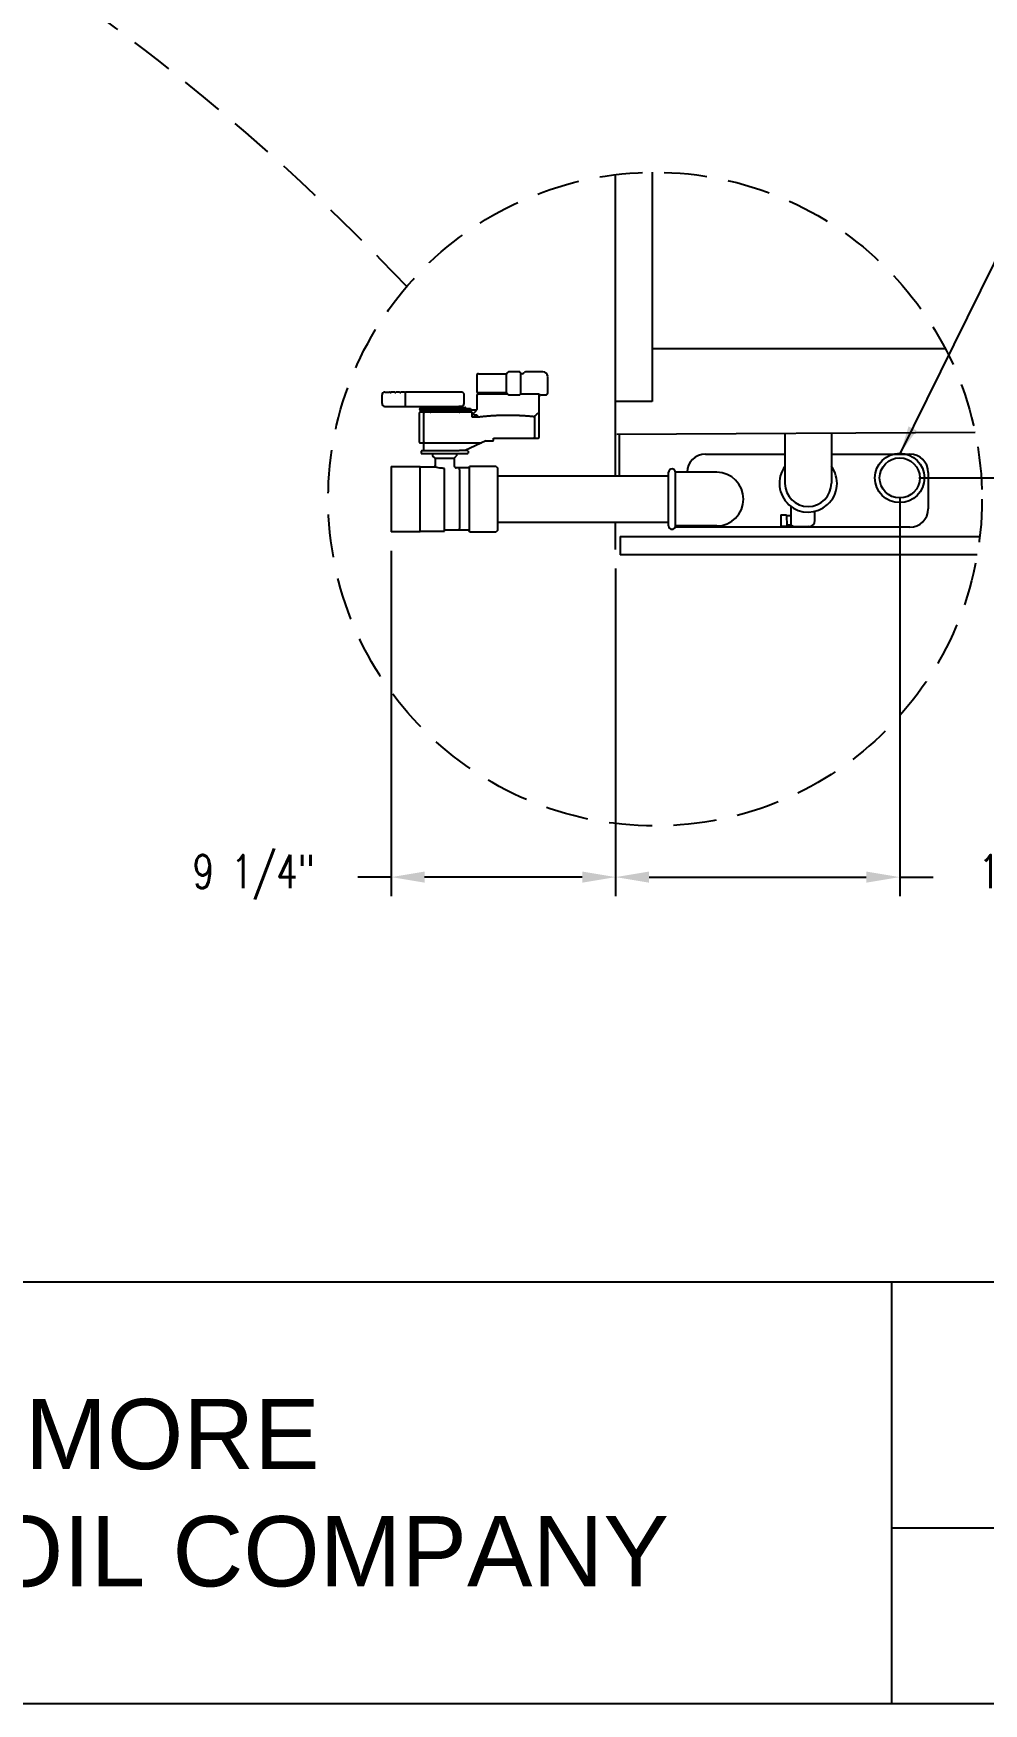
# Model space of a CAD drawing. Header units: millimetres. Extents: x 16200 to 32328, y 18593 to 29476.
# Drawn here: x 16613.2 to 16753.4, y 18593.2 to 18839.7 of the extents above; entities that cross this region are included whole.
import ezdxf
from ezdxf.enums import TextEntityAlignment as Align

# ---------------------------------------------------------------- set-up
doc = ezdxf.new("R2010")
doc.units = ezdxf.units.MM
doc.header["$LTSCALE"] = 5
doc.linetypes.add('HIDDEN', pattern=[9.525, 6.35, -3.175])
doc.layers.add('RECIRCULATION-CONTROL', color=3, linetype='Continuous')
doc.layers.add('TEXT', color=4, linetype='Continuous')
doc.styles.add('BAC', font='swissk.ttf')
doc.styles.add('BACtblk', font='swisscl.ttf')
doc.styles.add('BACtblkBold', font='swissck.ttf')
doc.styles.add('SUBMITTAL', font='romans.shx', dxfattribs={"width": 0.75})
doc.dimstyles.new('SUBMITTAL', dxfattribs={"dimtxt": 0.09375, "dimasz": 0.09375, "dimexe": 0.03125, "dimexo": 0.0625, "dimgap": 0.0625, "dimtad": 0, "dimdec": 4, "dimzin": 4, "dimdsep": 46, "dimlunit": 4, "dimtxsty": 'SUBMITTAL', "dimcen": 0.09375, "dimclre": 6, "dimadec": 0, "dimazin": 0, "dimtfac": 1, "dimtdec": 0, "dimtofl": 0, "dimtmove": 0, "dimatfit": 3, "dimfxl": 0, "dimfrac": 2, "dimtolj": 1, "dimtzin": 4, "dimarcsym": 0})

# ---------------------------------------------------------------- blocks, each defined once
blk = doc.blocks.new('BORDER')
blk.add_line((0, 0), (1, 0))
blk = doc.blocks.new('*D40')
at = {"layer": 'RECIRCULATION-CONTROL', "color": 3, "lineweight": -2}
for p, q in [((16787.93, 18778.99), (16787.93, 18783.92)), ((16787.93, 18757.81), (16787.93, 18752.88))]:
    blk.add_line(p, q, dxfattribs=at)
at = {"layer": 'RECIRCULATION-CONTROL', "color": 6, "lineweight": -2}
for p, q in [((16743.84, 18774.06), (16790.75, 18774.06)), ((16755.27, 18762.74), (16790.75, 18762.74))]:
    blk.add_line(p, q, dxfattribs=at)
at = {"layer": 'RECIRCULATION-CONTROL', "color": 3}
for points in [[(16787.11, 18778.99), (16788.75, 18778.99), (16787.93, 18774.06)], [(16787.11, 18757.81), (16788.75, 18757.81), (16787.93, 18762.74)]]:
    blk.add_solid(points, dxfattribs=at)
at = {"layer": 'RECIRCULATION-CONTROL', "color": 3, "insert": (16787.93, 18737.53), "char_height": 4.929, "attachment_point": 5, "rotation": 90, "style": 'SUBMITTAL'}
blk.add_mtext('\\A1;3 1/8"', dxfattribs=at)
blk = doc.blocks.new('*D41')
at = {"layer": 'RECIRCULATION-CONTROL', "color": 6, "lineweight": -2}
for p, q in [((16741.02, 18771.25), (16741.02, 18712.34)), ((16699.11, 18760.69), (16699.11, 18712.34))]:
    blk.add_line(p, q, dxfattribs=at)
at = {"layer": 'RECIRCULATION-CONTROL', "color": 3, "lineweight": -2}
for p, q in [((16704.04, 18715.16), (16736.09, 18715.16)), ((16741.02, 18715.16), (16745.95, 18715.16))]:
    blk.add_line(p, q, dxfattribs=at)
at = {"layer": 'RECIRCULATION-CONTROL', "color": 3}
for points in [[(16704.04, 18715.98), (16704.04, 18714.34), (16699.11, 18715.16)], [(16736.09, 18715.98), (16736.09, 18714.34), (16741.02, 18715.16)]]:
    blk.add_solid(points, dxfattribs=at)
at = {"layer": 'RECIRCULATION-CONTROL', "color": 3, "insert": (16763.29, 18715.16), "char_height": 4.9294, "attachment_point": 5, "style": 'SUBMITTAL'}
blk.add_mtext('\\A1;11 5/8"', dxfattribs=at)
blk = doc.blocks.new('*D42')
at = {"layer": 'RECIRCULATION-CONTROL', "color": 6, "lineweight": -2}
for p, q in [((16666, 18763.3), (16666, 18712.34)), ((16699.11, 18760.69), (16699.11, 18712.34))]:
    blk.add_line(p, q, dxfattribs=at)
at = {"layer": 'RECIRCULATION-CONTROL', "color": 3, "lineweight": -2}
for p, q in [((16666, 18715.16), (16661.07, 18715.16)), ((16694.18, 18715.16), (16670.93, 18715.16))]:
    blk.add_line(p, q, dxfattribs=at)
at = {"layer": 'RECIRCULATION-CONTROL', "color": 3}
for points in [[(16670.93, 18715.98), (16670.93, 18714.34), (16666, 18715.16)], [(16694.18, 18715.98), (16694.18, 18714.34), (16699.11, 18715.16)]]:
    blk.add_solid(points, dxfattribs=at)
at = {"layer": 'RECIRCULATION-CONTROL', "color": 3, "insert": (16645.72, 18715.16), "char_height": 4.929, "attachment_point": 5, "style": 'SUBMITTAL'}
blk.add_mtext('\\A1;9 1/4"', dxfattribs=at)
blk = doc.blocks.new('bacstblk')
for p, q in [((0, 0.75), (10, 0.75)), ((6.5, 0.75), (6.5, 0)), ((6.5, 0.3125), (10, 0.3125))]:
    blk.add_line(p, q)
at = {"layer": 'TEXT', "color": 150, "style": 'BAC'}
for s, p in [('BALTIMORE', (4.4744, 0.4169)), ('AIRCOIL COMPANY', (4.4744, 0.2084))]:
    blk.add_text(s, height=0.125, dxfattribs=at).set_placement(p)
at = {"layer": 'TEXT', "color": 4, "style": 'BACtblkBold'}
for tag, p in [('DESC', (0.0625, 0.5312)), ('ORDER', (0.9643, 0.3438)), ('DATE', (0.5402, 0.0625))]:
    blk.add_attdef(tag, p, '', height=0.125, dxfattribs=at)
for tag, height, p in [('MODEL1', 0.1094, (8.25, 0.5715)), ('MODEL2', 0.1094, (8.25, 0.384)), ('DWGNUM', 0.1406, (8.0938, 0.0312))]:
    blk.add_attdef(tag, text='', height=height, dxfattribs=at).set_placement(p, align=Align.CENTER)
blk.add_attdef('REV', text='', height=0.1562, dxfattribs=at).set_placement((9.8438, 0.1562), align=Align.MIDDLE)
at = {"layer": 'TEXT', "color": 4, "style": 'BACtblk', "flags": 1}
blk.add_attdef('DWGBY', (2.0402, 0.0625), '', height=0.0938, dxfattribs=at)

msp = doc.modelspace()

# ---------------------------------------------------------------- linework, layer by layer
at = {"layer": 'RECIRCULATION-CONTROL'}
for p, q in [((16704.5076, 18819.1581), (16704.5076, 18785.3418)), ((16699.1076, 18763.5089), (16699.1076, 18818.8069)), ((16747.763, 18793.0942), (16704.5076, 18793.0942)), ((16678.8975, 18789.4341), (16683.0007, 18789.4341)), ((16683.0007, 18786.5994), (16683.0007, 18789.4341)), ((16684.8432, 18789.7175), (16683.4593, 18789.7175)), ((16685.1267, 18786.5994), (16685.1267, 18789.4341)), ((16685.3514, 18789.4341), (16685.1267, 18789.4341)), ((16688.3936, 18789.7175), (16685.8424, 18789.7175)), ((16678.6141, 18789.1506), (16678.6141, 18786.812)), ((16689.1022, 18786.5994), (16689.1022, 18789.0089)), ((16664.6534, 18785.0404), (16664.6534, 18786.316)), ((16665.0786, 18786.7412), (16665.7726, 18786.7412)), ((16665.0786, 18784.6152), (16676.3463, 18784.6152)), ((16665.8435, 18786.6703), (16665.8435, 18786.5994)), ((16665.9852, 18786.5994), (16665.8435, 18786.5994)), ((16665.9852, 18786.5994), (16665.9852, 18786.6703)), ((16666.4813, 18786.7412), (16666.0561, 18786.7412)), ((16666.5521, 18786.6703), (16666.5521, 18786.5994)), ((16666.6939, 18786.5994), (16666.5521, 18786.5994)), ((16666.6939, 18786.5994), (16666.6939, 18786.6703)), ((16667.1899, 18786.7412), (16666.7647, 18786.7412)), ((16667.2608, 18786.6703), (16667.2608, 18786.5994)), ((16667.4025, 18786.5994), (16667.2608, 18786.5994)), ((16667.4025, 18786.5994), (16667.4025, 18786.6703)), ((16667.8986, 18786.7412), (16667.4734, 18786.7412)), ((16667.9695, 18786.6703), (16667.9695, 18786.5994)), ((16668.0403, 18786.5994), (16667.9695, 18786.5994)), ((16668.1112, 18784.6152), (16668.1112, 18786.6703)), ((16676.4314, 18786.7326), (16668.1821, 18786.7412)), ((16672.1652, 18784.3317), (16672.1652, 18784.6152)), ((16676.424, 18784.5851), (16675.9766, 18784.5851)), ((16676.424, 18784.3403), (16676.424, 18784.5851)), ((16676.5386, 18784.4734), (16676.6695, 18784.4734)), ((16676.7687, 18784.4734), (16676.8996, 18784.4734)), ((16676.7715, 18785.0404), (16676.7715, 18786.316)), ((16678.6141, 18786.2451), (16678.6141, 18784.1363)), ((16678.7558, 18786.6116), (16678.7558, 18786.4455)), ((16678.8726, 18786.5994), (16678.8353, 18786.5994)), ((16678.8353, 18786.4577), (16678.8726, 18786.4577)), ((16683.0007, 18786.5994), (16679.3223, 18786.5994)), ((16679.3223, 18786.4577), (16683.0621, 18786.4577)), ((16683.4593, 18786.316), (16684.8432, 18786.316)), ((16685.0887, 18786.4577), (16687.8267, 18786.4577)), ((16687.8267, 18784.1363), (16687.8267, 18786.4577)), ((16688.1101, 18786.316), (16688.8188, 18786.316)), ((16704.5076, 18785.3418), (16699.1076, 18785.3418)), ((16670.1101, 18783.623), (16670.1101, 18779.3711)), ((16677.8467, 18783.7648), (16670.2518, 18783.7648)), ((16670.3106, 18784.3317), (16677.705, 18784.3317)), ((16677.5632, 18784.0482), (16670.3106, 18784.0482)), ((16670.8188, 18779.3711), (16670.8188, 18783.623)), ((16676.461, 18784.4026), (16676.4626, 18784.4026)), ((16676.5065, 18783.7648), (16676.5065, 18784.0482)), ((16676.7477, 18784.4026), (16676.6905, 18784.4026)), ((16676.9317, 18783.7648), (16676.9317, 18784.0482)), ((16676.9756, 18784.4026), (16676.9772, 18784.4026)), ((16677.6859, 18784.119), (16678.6133, 18784.119)), ((16677.705, 18784.3317), (16677.705, 18784.19)), ((16677.9054, 18783.623), (16677.9054, 18783.0561)), ((16677.9054, 18783.0561), (16678.6676, 18783.0561)), ((16678.1889, 18783.4813), (16677.9469, 18783.7233)), ((16678.118, 18783.5522), (16678.5518, 18783.986)), ((16678.1889, 18783.3396), (16678.1889, 18783.4813)), ((16678.695, 18783.3396), (16678.1889, 18783.3396)), ((16687.118, 18783.1358), (16687.118, 18780.0797)), ((16687.8267, 18780.0797), (16687.8267, 18783.7165)), ((16699.1076, 18784.4016), (16699.1076, 18784.4016)), ((16699.1076, 18783.4354), (16699.1076, 18783.4354)), ((16681.0866, 18779.938), (16687.6849, 18779.938)), ((16681.0866, 18779.6545), (16681.0866, 18779.938)), ((16752.1406, 18780.7737), (16699.2708, 18780.493)), ((16699.6713, 18774.3608), (16699.6713, 18780.4951)), ((16724.0962, 18780.6248), (16724.0962, 18773.2476)), ((16730.9417, 18780.6612), (16730.9417, 18773.2839)), ((16670.2518, 18779.2293), (16679.3448, 18779.2293)), ((16670.4285, 18778.0246), (16670.4285, 18777.6703)), ((16670.4285, 18777.6703), (16677.2728, 18777.6703)), ((16670.4993, 18778.0955), (16676.02, 18778.0955)), ((16670.8188, 18778.0955), (16670.8188, 18779.2293)), ((16672.1144, 18777.5994), (16672.0435, 18777.6703)), ((16672.1144, 18777.5994), (16672.1144, 18777.316)), ((16672.4687, 18776.9616), (16672.1144, 18777.316)), ((16675.3034, 18776.9616), (16675.6577, 18777.316)), ((16675.6577, 18777.5994), (16675.7286, 18777.6703)), ((16675.6577, 18777.5994), (16675.6577, 18777.316)), ((16677.2728, 18778.0955), (16676.06, 18778.0955)), ((16679.9527, 18779.5128), (16676.9133, 18778.0955)), ((16677.3436, 18778.0246), (16677.3436, 18777.7412)), ((16679.9527, 18779.5128), (16680.9448, 18779.5128)), ((16712.3613, 18777.5854), (16724.0962, 18777.5854)), ((16730.9417, 18777.5854), (16742.5113, 18777.5854)), ((16665.9999, 18775.7545), (16670.2518, 18775.7545)), ((16665.9999, 18775.7545), (16665.9999, 18766.1215)), ((16670.2518, 18775.6751), (16670.2518, 18775.7545)), ((16670.2518, 18775.686), (16672.4308, 18775.686)), ((16670.2518, 18766.404), (16670.2518, 18775.472)), ((16672.4687, 18776.9616), (16675.3034, 18776.9616)), ((16672.4687, 18776.9616), (16672.4687, 18775.8278)), ((16673.866, 18766.19), (16673.866, 18775.4679)), ((16675.3034, 18776.9616), (16675.3034, 18775.8278)), ((16677.4802, 18775.5443), (16675.5868, 18775.5443)), ((16676.0629, 18775.2608), (16676.0629, 18766.6152)), ((16677.4802, 18775.6554), (16677.5718, 18775.7545)), ((16677.4802, 18775.6554), (16677.4802, 18766.2207)), ((16681.4988, 18775.7545), (16677.5718, 18775.7545)), ((16707.9243, 18766.9837), (16707.9243, 18774.8923)), ((16714.0188, 18774.8923), (16707.9243, 18774.8923)), ((16745.2113, 18774.8854), (16745.2113, 18769.4854)), ((16725.02, 18767.0751), (16725.0053, 18769.8363)), ((16723.4855, 18768.5939), (16724.3359, 18768.5984)), ((16723.4855, 18768.5939), (16723.4942, 18766.9574)), ((16724.3359, 18768.5984), (16724.3446, 18766.9619)), ((16725.0125, 18768.4924), (16724.3365, 18768.4888)), ((16728.5213, 18767.8024), (16728.5143, 18769.1319)), ((16670.2518, 18766.1215), (16665.9999, 18766.1215)), ((16670.2518, 18766.201), (16670.3936, 18766.201)), ((16670.2518, 18766.1215), (16670.2518, 18766.201)), ((16670.2518, 18766.19), (16673.866, 18766.19)), ((16677.4802, 18766.3317), (16673.866, 18766.3317)), ((16677.5718, 18766.1215), (16677.4802, 18766.2207)), ((16677.5718, 18766.1215), (16681.4988, 18766.1215)), ((16699.7562, 18765.4354), (16699.7562, 18762.7354)), ((16699.7562, 18765.4354), (16752.8393, 18765.4354)), ((16714.0188, 18766.9837), (16707.9243, 18766.9837)), ((16742.5113, 18766.7854), (16707.9243, 18766.7854)), ((16723.4942, 18766.9574), (16724.3446, 18766.9619)), ((16725.02, 18767.0751), (16724.344, 18767.0715)), ((16725.02, 18767.0751), (16725.479, 18766.8649)), ((16727.605, 18766.8762), (16725.479, 18766.8649)), ((16752.4516, 18762.7354), (16699.7562, 18762.7354))]:
    msp.add_line(p, q, dxfattribs=at)
for radius in [3.6478, 2.9622]:
    msp.add_circle((16741.0188, 18774.0637), radius, dxfattribs=at)
at = {"layer": 'RECIRCULATION-CONTROL', "linetype": 'HIDDEN', "ltscale": 0.2}
msp.add_arc((16425.9362, 18572.7032), 333.8494, 43.450217, 73.465046, dxfattribs=at)
at = {"layer": 'RECIRCULATION-CONTROL'}
for centre, radius, start, end in [((16678.8975, 18789.1506), 0.2835, 90, 180), ((16684.8432, 18789.4341), 0.2835, 0, 90), ((16685.3514, 18789.7175), 0.2835, 270, 330), ((16685.8424, 18789.4341), 0.2835, 90, 150), ((16688.3936, 18789.0089), 0.7087, 5.109005, 90), ((16665.0786, 18786.316), 0.4252, 90, 180), ((16665.0786, 18785.0404), 0.4252, 180, 270), ((16665.7726, 18786.6703), 0.0709, 0, 90), ((16666.0561, 18786.6703), 0.0709, 90, 180), ((16666.4813, 18786.6703), 0.0709, 0, 90), ((16666.7647, 18786.6703), 0.0709, 90, 180), ((16667.1899, 18786.6703), 0.0709, 0, 90), ((16667.4734, 18786.6703), 0.0709, 90, 180), ((16667.8986, 18786.6703), 0.0709, 0, 90), ((16668.0403, 18786.6703), 0.0709, 270, 0), ((16668.1821, 18786.6703), 0.0709, 90, 177.616916), ((16676.1337, 18784.19), 0.4252, 90, 160.528779), ((16676.3463, 18785.0404), 0.4252, 270, 0), ((16676.3463, 18786.316), 0.4252, 0, 78.463041), ((16676.6695, 18784.4593), 0.0142, 0, 90), ((16676.7687, 18784.4593), 0.0142, 90, 180), ((16678.8267, 18786.812), 0.2126, 180, 264.780438), ((16678.8267, 18786.2451), 0.2126, 95.219562, 180), ((16684.8432, 18786.5994), 0.2835, 270, 0), ((16688.1101, 18786.0325), 0.2835, 90, 180), ((16688.8188, 18786.5994), 0.2835, 270, 0), ((16670.2518, 18783.623), 0.1417, 90, 180), ((16670.3106, 18784.19), 0.1417, 90, 270), ((16671.74, 18784.19), 0.4252, 270, 340.528779), ((16676.1337, 18784.19), 0.4252, 199.471221, 270), ((16676.3901, 18784.4026), 0.0709, 270, 0), ((16676.4531, 18784.4167), 0.0142, 339.832635, 350.272005), ((16676.6978, 18784.4167), 0.0142, 180, 270), ((16676.7403, 18784.4167), 0.0142, 270, 0), ((16676.985, 18784.4167), 0.0142, 189.727995, 200.167365), ((16677.048, 18784.4026), 0.0709, 180, 270), ((16677.5632, 18784.19), 0.1417, 270, 0), ((16677.8467, 18783.623), 0.1417, 45, 90), ((16678.0471, 18783.623), 0.1417, 135, 180), ((16678.4015, 18784.1363), 0.2126, 315, 0), ((16680.9448, 18779.6545), 0.1417, 270, 0), ((16687.6849, 18780.0797), 0.1417, 270, 0), ((16670.2518, 18779.3711), 0.1417, 180, 270), ((16670.4993, 18778.0246), 0.0709, 90, 180), ((16677.2728, 18778.0246), 0.0709, 0, 90), ((16677.2728, 18777.7412), 0.0709, 270, 0), ((16712.3613, 18774.8854), 2.7, 90, 179.852788), ((16742.5113, 18774.8854), 2.7, 0, 90), ((16672.1853, 18775.8278), 0.2835, 330, 0), ((16675.5868, 18775.8278), 0.2835, 180, 270), ((16707.4282, 18774.8923), 0.4961, 0, 180), ((16714.0188, 18770.938), 3.9543, 270, 90), ((16727.519, 18773.2657), 4.252, 143.91447, 36.693959), ((16727.519, 18773.2657), 3.4228, 180.304214, 0.304214), ((16727.6001, 18767.7975), 0.9213, 270.304214, 0.304214), ((16742.5113, 18769.4854), 2.7, 270, 0), ((16707.4282, 18766.9837), 0.4961, 180, 0)]:
    msp.add_arc(centre, radius, start, end, dxfattribs=at)
for centre, major_axis, ratio, start_param, end_param in [((16683.4593, 18789.4341), (-0.4587, 0), 0.61803399, 4.71238898, 6.28318531), ((16683.4593, 18786.5994), (-0.4587, 0), 0.61803399, 0, 1.57079633), ((16670.8775, 18783.623), (0, 0.1417), 0.41421356, 0, 1.57079633), ((16687.0593, 18780.0797), (0, -0.1417), 0.41421356, 0, 1.57079633), ((16670.8775, 18779.3711), (0, -0.1417), 0.41421356, 4.71238898, 6.28318531)]:
    msp.add_ellipse(centre, major_axis=major_axis, ratio=ratio, start_param=start_param, end_param=end_param, dxfattribs=at)
for points, knots in [([(16676.5386, 18784.4734), (16676.5319, 18784.4734), (16676.5253, 18784.4726), (16676.5124, 18784.469), (16676.5062, 18784.4664), (16676.4947, 18784.4594), (16676.4894, 18784.4551), (16676.4803, 18784.4453), (16676.4764, 18784.4396), (16676.4704, 18784.4275), (16676.4683, 18784.421), (16676.4671, 18784.4144)], [0, 0, 0, 0, 0.0114195007, 0.0114195007, 0.0228390014, 0.0228390014, 0.034258502, 0.034258502, 0.0456780027, 0.0456780027, 0.0570975034, 0.0570975034, 0.0570975034, 0.0570975034]), ([(16676.6836, 18784.4167), (16676.6836, 18784.4261), (16676.6836, 18784.4348), (16676.6836, 18784.4486), (16676.6836, 18784.4538), (16676.6836, 18784.4584), (16676.6836, 18784.4593), (16676.6836, 18784.4593)], [0.018300701, 0.018300701, 0.018300701, 0.018300701, 0.0388262522, 0.0388262522, 0.0592034352, 0.0592034352, 0.0719391746, 0.0719391746, 0.0719391746, 0.0719391746]), ([(16676.7545, 18784.4593), (16676.7545, 18784.4593), (16676.7545, 18784.4589), (16676.7545, 18784.4569), (16676.7545, 18784.4546), (16676.7545, 18784.4474), (16676.7545, 18784.4418), (16676.7545, 18784.4296), (16676.7545, 18784.4233), (16676.7545, 18784.4167)], [0, 0, 0, 0, 0.0083751598, 0.0083751598, 0.0217754154, 0.0217754154, 0.0391957478, 0.0391957478, 0.0536384736, 0.0536384736, 0.0536384736, 0.0536384736]), ([(16676.9711, 18784.4144), (16676.9699, 18784.421), (16676.9678, 18784.4275), (16676.9618, 18784.4396), (16676.9579, 18784.4453), (16676.9488, 18784.4551), (16676.9435, 18784.4594), (16676.932, 18784.4664), (16676.9258, 18784.469), (16676.9129, 18784.4726), (16676.9062, 18784.4734), (16676.8996, 18784.4734)], [0.0148416712, 0.0148416712, 0.0148416712, 0.0148416712, 0.0262611719, 0.0262611719, 0.0376806725, 0.0376806725, 0.0491001732, 0.0491001732, 0.0605196739, 0.0605196739, 0.0719391746, 0.0719391746, 0.0719391746, 0.0719391746]), ([(16678.8353, 18786.5994), (16678.8297, 18786.5994), (16678.8246, 18786.5995), (16678.8156, 18786.5997), (16678.8113, 18786.5999), (16678.8073, 18786.6003)], [0.3049004424, 0.3049004424, 0.3049004424, 0.3049004424, 0.3216995017, 0.3216995017, 0.337828773, 0.337828773, 0.337828773, 0.337828773]), ([(16678.8073, 18786.4568), (16678.8153, 18786.4575), (16678.8241, 18786.4577), (16678.8343, 18786.4577), (16678.8348, 18786.4577), (16678.8353, 18786.4577)], [0.9128209579, 0.9128209579, 0.9128209579, 0.9128209579, 0.942394679, 0.942394679, 0.9439344238, 0.9439344238, 0.9439344238, 0.9439344238]), ([(16678.8726, 18786.4577), (16678.8761, 18786.4577), (16678.8797, 18786.4577), (16678.8849, 18786.4576), (16678.8865, 18786.4576), (16678.8881, 18786.4576)], [0.9786516297, 0.9786516297, 0.9786516297, 0.9786516297, 0.9878006975, 0.9878006975, 0.9918310064, 0.9918310064, 0.9918310064, 0.9918310064]), ([(16679.0392, 18786.6018), (16679.0271, 18786.6021), (16679.0149, 18786.6022), (16678.985, 18786.6021), (16678.9674, 18786.6018), (16678.9284, 18786.6007), (16678.9076, 18786.5998), (16678.8881, 18786.5995)], [0.760779764, 0.760779764, 0.760779764, 0.760779764, 0.786617288, 0.786617288, 0.824749757, 0.824749757, 0.873614564, 0.873614564, 0.873614564, 0.873614564]), ([(16678.8881, 18786.4576), (16678.8901, 18786.4576), (16678.892, 18786.4575), (16678.9138, 18786.4571), (16678.935, 18786.4562), (16678.9741, 18786.4552), (16678.9914, 18786.4549), (16679.0191, 18786.455), (16679.0292, 18786.4551), (16679.0392, 18786.4553)], [0.695215485, 0.695215485, 0.695215485, 0.695215485, 0.70010658, 0.70010658, 0.74914671, 0.74914671, 0.786617288, 0.786617288, 0.80804988, 0.80804988, 0.80804988, 0.80804988]), ([(16676.4626, 18784.4026), (16676.4629, 18784.4026), (16676.4633, 18784.4031), (16676.4641, 18784.4051), (16676.4646, 18784.4066), (16676.4658, 18784.4101), (16676.4665, 18784.4121), (16676.4674, 18784.4143), (16676.4674, 18784.4144), (16676.4674, 18784.4144)], [0, 0, 0, 0, 0.0060243667, 0.0060243667, 0.0125269212, 0.0125269212, 0.0193585915, 0.0193585915, 0.0194542341, 0.0194542341, 0.0194542341, 0.0194542341]), ([(16676.6666, 18784.4144), (16676.6667, 18784.4144), (16676.6667, 18784.4143), (16676.6691, 18784.4121), (16676.6715, 18784.4101), (16676.6766, 18784.4066), (16676.6793, 18784.4051), (16676.6849, 18784.4031), (16676.6876, 18784.4026), (16676.6905, 18784.4026)], [-0.0000972943, -0.0000972943, -0.0000972943, -0.0000972943, 0, 0, 0.0069496547, 0.0069496547, 0.0135645097, 0.0135645097, 0.0196929185, 0.0196929185, 0.0196929185, 0.0196929185]), ([(16676.7477, 18784.4026), (16676.7505, 18784.4026), (16676.7533, 18784.4031), (16676.7588, 18784.4051), (16676.7615, 18784.4066), (16676.7667, 18784.4101), (16676.7691, 18784.4121), (16676.7715, 18784.4143), (16676.7715, 18784.4144), (16676.7715, 18784.4144)], [0, 0, 0, 0, 0.0060243463, 0.0060243463, 0.0125269671, 0.0125269671, 0.0193585954, 0.0193585954, 0.0194542335, 0.0194542335, 0.0194542335, 0.0194542335]), ([(16676.9708, 18784.4144), (16676.9708, 18784.4144), (16676.9708, 18784.4143), (16676.9716, 18784.4121), (16676.9723, 18784.4101), (16676.9736, 18784.4066), (16676.974, 18784.4051), (16676.9749, 18784.4031), (16676.9752, 18784.4026), (16676.9756, 18784.4026)], [-0.0000972899, -0.0000972899, -0.0000972899, -0.0000972899, 0, 0, 0.0069496143, 0.0069496143, 0.013564539, 0.013564539, 0.0196929291, 0.0196929291, 0.0196929291, 0.0196929291]), ([(16670.2518, 18775.472), (16670.2518, 18775.5005), (16670.2544, 18775.5318), (16670.268, 18775.5777), (16670.2741, 18775.5928), (16670.2913, 18775.6219), (16670.3021, 18775.6359), (16670.3283, 18775.6564), (16670.3425, 18775.6651), (16670.3652, 18775.6717), (16670.3717, 18775.6732), (16670.3824, 18775.6746), (16670.3885, 18775.6751), (16670.3936, 18775.6751)], [2.729599296, 2.729599296, 2.729599296, 2.729599296, 2.887354182, 2.887354182, 2.966231625, 2.966231625, 3.045109068, 3.045109068, 3.092388077, 3.092388077, 3.105628315, 3.105628315, 3.11645677, 3.11645677, 3.11645677, 3.11645677]), ([(16673.866, 18775.4679), (16673.793, 18775.4683), (16673.7202, 18775.4703), (16673.5594, 18775.4785), (16673.4724, 18775.4855), (16673.2265, 18775.5115), (16673.0767, 18775.5357), (16672.7994, 18775.5897), (16672.6776, 18775.6196), (16672.5188, 18775.6609), (16672.4704, 18775.6747), (16672.4362, 18775.6845), (16672.4308, 18775.686), (16672.4308, 18775.686)], [0.00041726, 0.00041726, 0.00041726, 0.00041726, 0.15505021, 0.15505021, 0.34573595, 0.34573595, 0.71128936, 0.71128936, 1.11893579, 1.11893579, 1.44299365, 1.44299365, 1.59211892, 1.59211892, 1.59211892, 1.59211892]), ([(16676.0629, 18775.2608), (16676.0629, 18775.3001), (16676.0629, 18775.3434), (16676.0629, 18775.4227), (16676.0629, 18775.4584), (16676.0629, 18775.5018), (16676.0629, 18775.5175), (16676.0629, 18775.5331), (16676.0629, 18775.537), (16676.0629, 18775.5397)], [0, 0, 0, 0, 0.117562819, 0.117562819, 0.235125638, 0.235125638, 0.311588865, 0.311588865, 0.347008826, 0.347008826, 0.347008826, 0.347008826]), ([(16670.3936, 18766.201), (16670.3885, 18766.201), (16670.3824, 18766.2014), (16670.3717, 18766.2029), (16670.3652, 18766.2043), (16670.3425, 18766.2109), (16670.3283, 18766.2196), (16670.3021, 18766.2401), (16670.2913, 18766.2541), (16670.2741, 18766.2832), (16670.268, 18766.2983), (16670.2544, 18766.3442), (16670.2518, 18766.3755), (16670.2518, 18766.404)], [1.038818923, 1.038818923, 1.038818923, 1.038818923, 1.049647379, 1.049647379, 1.062887617, 1.062887617, 1.110166626, 1.110166626, 1.189044069, 1.189044069, 1.267921512, 1.267921512, 1.425676398, 1.425676398, 1.425676398, 1.425676398]), ([(16676.0629, 18766.3364), (16676.0629, 18766.3391), (16676.0629, 18766.3429), (16676.0629, 18766.3585), (16676.0629, 18766.3742), (16676.0629, 18766.4177), (16676.0629, 18766.4533), (16676.0629, 18766.5326), (16676.0629, 18766.5759), (16676.0629, 18766.6152)], [1.052107745, 1.052107745, 1.052107745, 1.052107745, 1.087527707, 1.087527707, 1.163990933, 1.163990933, 1.281553752, 1.281553752, 1.399116571, 1.399116571, 1.399116571, 1.399116571])]:
    msp.add_open_spline(points, degree=3, knots=knots, dxfattribs=at)
for points, degree in [([(16678.8881, 18786.5995), (16678.8829, 18786.5994), (16678.8777, 18786.5994), (16678.8726, 18786.5994)], 3), ([(16679.3223, 18786.5994), (16679.231, 18786.5994), (16679.1361, 18786.6001), (16679.0392, 18786.6018)], 3), ([(16679.0392, 18786.4553), (16679.1361, 18786.457), (16679.231, 18786.4577), (16679.3223, 18786.4577)], 3), ([(16678.695, 18783.3396), (16678.6813, 18783.2068), (16678.6676, 18783.0561)], 2), ([(16687.3511, 18783.3396), (16687.4451, 18783.4223), (16687.5391, 18783.5048), (16687.6333, 18783.5869)], 3), ([(16687.8267, 18783.986), (16687.8267, 18784.0268), (16687.8267, 18784.0855), (16687.8267, 18784.1363)], 3), ([(16676.044, 18778.0949), (16676.0357, 18778.0953), (16676.0276, 18778.0955), (16676.02, 18778.0955)], 3), ([(16676.0629, 18775.5443), (16676.0629, 18775.5443), (16676.0629, 18775.5428), (16676.0629, 18775.5397)], 3), ([(16676.0629, 18766.3364), (16676.0629, 18766.3332), (16676.0629, 18766.3317), (16676.0629, 18766.3317)], 3)]:
    msp.add_open_spline(points, degree=degree, dxfattribs=at)
for points, weights in [([(16678.6676, 18783.0561), (16678.7062, 18783.0631), (16678.7445, 18783.0677)], [1.22405770936, 1.22743900133, 1.22969879774]), ([(16678.7445, 18783.0677), (16680.9907, 18783.3396), (16683.2204, 18783.3396)], [1.00785103705, 1.01158301158, 1.01158301158]), ([(16687.6333, 18783.5869), (16687.7392, 18783.6792), (16687.8267, 18783.7165)], [2.25031662882, 2.4179026028, 2.49299110855]), ([(16687.8267, 18783.7165), (16687.8267, 18783.9143), (16687.8267, 18783.986)], [2.99649199893, 3.84209214594, 4.27991564854])]:
    msp.add_rational_spline(points, weights, degree=2, dxfattribs=at)
for points, weights, knots in [([(16683.2204, 18783.3396), (16684.2946, 18783.3396), (16685.3702, 18783.2924), (16686.4492, 18783.1978), (16686.6239, 18783.1825), (16686.7987, 18783.166), (16686.9735, 18783.1494), (16687.0217, 18783.1449), (16687.0698, 18783.1403), (16687.118, 18783.1358)], [1.01558779859, 1.01558779859, 1.0149355264, 1.01363098202, 1.01363098202, 1.01363098202, 1.01363098202, 1.01363098202, 1.01363098202, 1.01363098202], [6.56732435, 6.56732435, 6.56732435, 6.56732435, 8.89418905, 8.89418905, 8.89418905, 9.27033954, 9.27033954, 9.27033954, 9.3739351, 9.3739351, 9.3739351, 9.3739351]), ([(16687.118, 18783.1332), (16687.1423, 18783.1548), (16687.1665, 18783.1764), (16687.1908, 18783.1978), (16687.2443, 18783.2453), (16687.2978, 18783.2926), (16687.3511, 18783.3396)], [1, 1, 1, 1, 1.00000335646, 1.00000354417, 1.00000056314], [0.286472636, 0.286472636, 0.286472636, 0.286472636, 0.371874708, 0.371874708, 0.371874708, 0.560550806, 0.560550806, 0.560550806, 0.560550806])]:
    msp.add_rational_spline(points, weights, degree=3, knots=knots, dxfattribs=at)

# ---------------------------------------------------------------- block references
for name, xscale, yscale, zscale in [('BORDER', 829.7698563356048, 622.3273922517036, 829.7698563356048), ('bacstblk', 82.97698563356047, 82.97698563356047, 82.97698563356047)]:
    msp.add_blockref(name, (16200.4572, 18593.206), dxfattribs=dict(xscale=xscale, yscale=yscale, zscale=zscale))

# ---------------------------------------------------------------- dimensions: what is measured, and where the dimension line sits
at = {"layer": 'RECIRCULATION-CONTROL', "color": 3}
dim = msp.add_linear_dim(base=(16787.9325, 18762.7354), p1=(16741.0188, 18774.0637), p2=(16752.4516, 18762.7354), angle=90, dimstyle='SUBMITTAL', override={"dimscale": 70.42, "dimtxt": 0.07, "dimasz": 0.07, "dimexe": 0.04, "dimexo": 0.04, "dimgap": 0.03125, "dimdec": 3, "dimlfac": 0.277778, "dimzin": 3, "dimclrd": 3, "dimclrt": 3, "dimtdec": 3, "dimtix": 1}, dxfattribs=at)
dim.commit()
dim.dimension.update_dxf_attribs({"geometry": '*D40', "text_midpoint": (16787.9325, 18737.5309), "dimtype": 160})
dim = msp.add_linear_dim(base=(16665.9999, 18715.1586), p1=(16699.1076, 18763.5089), p2=(16665.9999, 18766.1215), dimstyle='SUBMITTAL', override={"dimscale": 70.42, "dimtxt": 0.07, "dimasz": 0.07, "dimexe": 0.04, "dimexo": 0.04, "dimgap": 0.03125, "dimdec": 3, "dimlfac": 0.277778, "dimzin": 3, "dimclrd": 3, "dimclrt": 3, "dimtdec": 3, "dimtix": 1}, dxfattribs=at)
dim.commit()
dim.dimension.update_dxf_attribs({"geometry": '*D42', "text_midpoint": (16645.7248, 18715.1586), "dimtype": 160})

# ---------------------------------------------------------------- leaders
at = {"layer": 'RECIRCULATION-CONTROL', "annotation_type": 0, "has_hookline": 1, "hookline_direction": 0, "text_width": 65.6746}
msp.add_leader([(16741.1176, 18777.7102), (16761.1701, 18818.3585), (16765.2427, 18818.3585)], dimstyle='SUBMITTAL', override={"dimscale": 58.18, "dimasz": 0.07, "dimgap": 0.03, "dimcen": 4.055284, "dimarcsym": 1}, dxfattribs=at)

# ---------------------------------------------------------------- next in the draw order: wipeouts: each hides what was drawn before it
msp.add_wipeout([(16681.7322, 18774.3608), (16706.9322, 18774.3608), (16706.9322, 18767.5152), (16681.7322, 18767.5152)]).dxf.layer = 'RECIRCULATION-CONTROL'

# ---------------------------------------------------------------- next in the draw order: linework, layer by layer
at = {"layer": 'RECIRCULATION-CONTROL'}
for p, q in [((16681.4988, 18775.7545), (16681.7322, 18775.502)), ((16681.7322, 18766.3741), (16681.7322, 18775.502)), ((16706.9322, 18766.9837), (16706.9322, 18774.8923)), ((16681.7322, 18774.3608), (16706.9322, 18774.3608)), ((16681.7322, 18767.5152), (16706.9322, 18767.5152)), ((16681.7322, 18766.3741), (16681.4988, 18766.1215))]:
    msp.add_line(p, q, dxfattribs=at)
at = {"layer": 'RECIRCULATION-CONTROL', "linetype": 'HIDDEN', "ltscale": 0.2}
msp.add_circle((16704.9324, 18770.938), 48.2219, dxfattribs=at)

# ---------------------------------------------------------------- next in the draw order: dimensions: what is measured, and where the dimension line sits
at = {"layer": 'RECIRCULATION-CONTROL', "color": 3}
dim = msp.add_linear_dim(base=(16699.1076, 18715.1586), p1=(16741.0188, 18774.0637), p2=(16699.1076, 18763.5089), dimstyle='SUBMITTAL', override={"dimscale": 70.42, "dimtxt": 0.07, "dimasz": 0.07, "dimexe": 0.04, "dimexo": 0.04, "dimgap": 0.03125, "dimdec": 3, "dimlfac": 0.277778, "dimzin": 3, "dimclrd": 3, "dimclrt": 3, "dimtdec": 3, "dimtix": 1}, dxfattribs=at)
dim.commit()
dim.dimension.update_dxf_attribs({"geometry": '*D41', "text_midpoint": (16763.2891, 18715.1586), "dimtype": 160})

doc.saveas('drawing.dxf')
